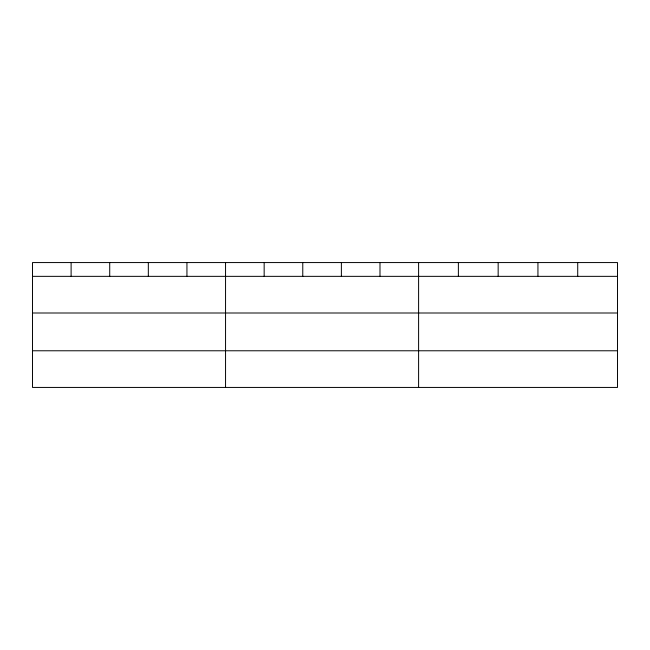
<?xml version="1.0" encoding="UTF-8"?>
<svg xmlns="http://www.w3.org/2000/svg" width="650" height="650" viewBox="0 0 650 650"><rect width="100%" height="100%" fill="white"/><g stroke="black" fill="none" stroke-linecap="round" stroke-linejoin="round"><path stroke-width="0.97" d="M617.5 312.999L617.5 262.567L32.5 262.567L32.5 387.433L617.5 387.433L617.5 312.999L32.5 312.999M32.5 276.348L617.5 276.348M32.5 350.773L617.5 350.773M577.72 262.567L577.72 276.348M537.94 262.567L537.94 276.348M498.16 262.567L498.16 276.348M458.38 262.567L458.38 276.348M418.6 262.567L418.6 387.433M379.99 262.567L379.99 276.348M341.38 262.567L341.38 276.348M302.77 262.567L302.77 276.348M264.16 262.567L264.16 276.348M225.55 262.567L225.55 387.433M186.94 262.567L186.94 276.348M148.33 262.567L148.33 276.348M109.72 262.567L109.72 276.348M71.11 262.567L71.11 276.348"/></g></svg>
